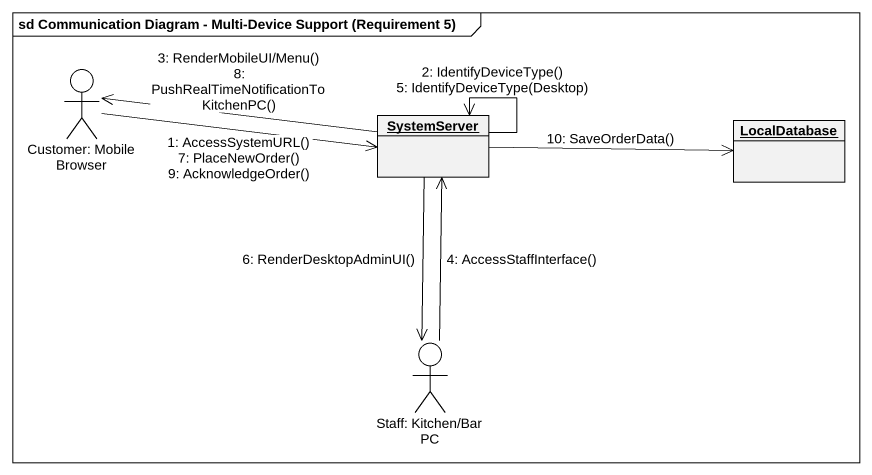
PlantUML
@startuml
mainframe sd Communication Diagram - Multi-Device Support (Requirement 5)
allowmixing
hide circle
hide empty members
actor "Customer: Mobile Browser" as Customer_Mobile_Browser
object SystemServer
object LocalDatabase
actor "Staff: Kitchen/Bar PC" as Staff_Kitchen_Bar_PC
Customer_Mobile_Browser -right-> SystemServer : 1: AccessSystemURL()\n7: PlaceNewOrder()\n9: AcknowledgeOrder()
SystemServer --> SystemServer : 2: IdentifyDeviceType()\n5: IdentifyDeviceType(Desktop)
SystemServer -left-> Customer_Mobile_Browser : 3: RenderMobileUI/Menu()\n8: PushRealTimeNotificationToKitchenPC()
Staff_Kitchen_Bar_PC -up-> SystemServer : 4: AccessStaffInterface()
SystemServer --> Staff_Kitchen_Bar_PC : 6: RenderDesktopAdminUI()
SystemServer -right-> LocalDatabase : 10: SaveOrderData()
@enduml
